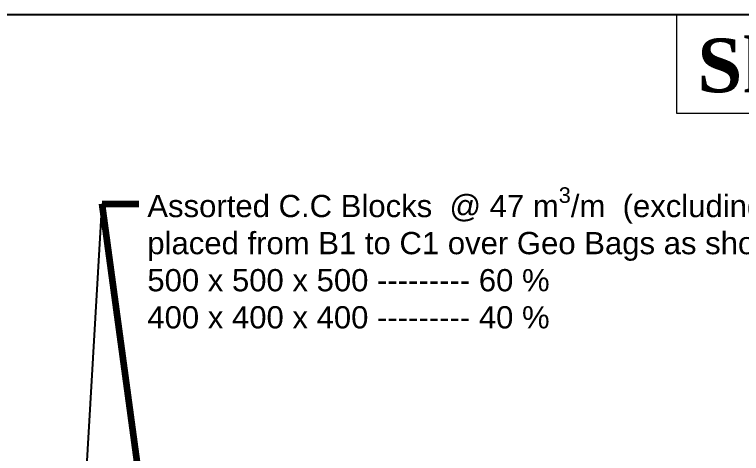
# Model space of a CAD drawing. Header units: inches. Extents: x -885 to 26362, y -28010 to 990.
# Drawn here: x 4186.1 to 4221.67, y -17490.94 to -17469.47 of the extents above; entities that cross this region are included whole.
import ezdxf

# ---------------------------------------------------------------- set-up
doc = ezdxf.new("R2010")
doc.units = ezdxf.units.IN
doc.header["$MEASUREMENT"] = 0
doc.layers.add('LINE', color=7, linetype='Continuous')
doc.styles.get("Standard").update_dxf_attribs({"font": 'arial.ttf'})
doc.dimstyles.get("Standard").update_dxf_attribs({"dimtxt": 0.18, "dimasz": 0.18, "dimexe": 0.18, "dimexo": 0.0625, "dimgap": 0.09, "dimtad": 0, "dimtih": 1, "dimtoh": 1, "dimdec": 4, "dimzin": 0, "dimdsep": 46, "dimtxsty": 'Standard', "dimcen": 0.09, "dimadec": 0, "dimazin": 0, "dimtfac": 1, "dimtdec": 4, "dimtofl": 0, "dimtmove": 0, "dimatfit": 3, "dimfxl": 1, "dimtolj": 1, "dimtzin": 0, "dimarcsym": 0})

msp = doc.modelspace()

# ---------------------------------------------------------------- linework, layer by layer
at = {"layer": 'LINE', "color": 7, "lineweight": -2, "ltscale": 0.5}
msp.add_lwpolyline([(4059.352579, -17604.189336), (4059.352579, -17469.470094), (4249.864639, -17469.470094), (4249.864639, -17604.189336), (4059.352579, -17604.189336)], close=True, dxfattribs=at)
at = {"layer": 'LINE', "color": 7, "lineweight": 20, "ltscale": 0.5}
msp.add_lwpolyline([(4249.864639, -17469.470094), (4218.488596, -17469.470094), (4218.488596, -17474.298355), (4249.864639, -17474.298355)], close=True, dxfattribs=at)

# ---------------------------------------------------------------- texts
at = {"layer": 'LINE', "color": 7, "lineweight": 20, "ltscale": 0.5, "attachment_point": 1}
for s, insert, char_height, width in [('{\\fTimes New Roman|b1|i0|c0|p18;Sheet No. 14 of 17 }', (4219.510124, -17470.642573), 2.6269772, 32.47524005), ('\\A1;Assorted C.C Blocks  @ 47 {\\C0;m\\H0.7x;\\S3^ ;\\H1.429x;/m}  (excluding void) to be dumped / placed from B1 to C1 over Geo Bags as shown.\\P500 x 500 x 500 --------- 60 %\\P400 x 400 x 400 --------- 40 %', (4192.597797, -17477.918779), 1.088423855, 46.35266503)]:
    msp.add_mtext(s, dxfattribs=dict(at, insert=insert, char_height=char_height, width=width))

# ---------------------------------------------------------------- leaders
at = {"linetype": 'ByBlock', "lineweight": 20, "ltscale": 0.5}
msp.add_leader([(4188.547403, -17510.383674), (4190.392976, -17478.734618)], dimstyle='Standard', override={"dimgap": 0.09, "dimtad": 0, "dimfxl": 700, "dimfxlon": 1}, dxfattribs=at)
msp.add_leader([(4188.547403, -17510.383674), (4190.392976, -17478.734618)], dimstyle='Standard', override={"dimgap": 0.09, "dimtad": 0, "dimfxl": 700, "dimfxlon": 1}, dxfattribs=at)
at = {"layer": 'LINE', "color": 7, "lineweight": 20, "ltscale": 0.5}
msp.add_leader([(4194.462422, -17508.684173), (4190.392976, -17478.734618), (4192.189542, -17478.734618)], dimstyle='Standard', override={"dimtxt": 1.2, "dimasz": 0.9, "dimclrd": 7, "dimclre": 7, "dimclrt": 7, "dimlwd": 65535, "dimlwe": 65535}, dxfattribs=at)
msp.add_leader([(4194.462422, -17508.684173), (4190.392976, -17478.734618), (4192.189542, -17478.734618)], dimstyle='Standard', override={"dimtxt": 1.2, "dimasz": 0.9, "dimclrd": 7, "dimclre": 7, "dimclrt": 7, "dimlwd": 65535, "dimlwe": 65535}, dxfattribs=at)

doc.saveas('drawing.dxf')
